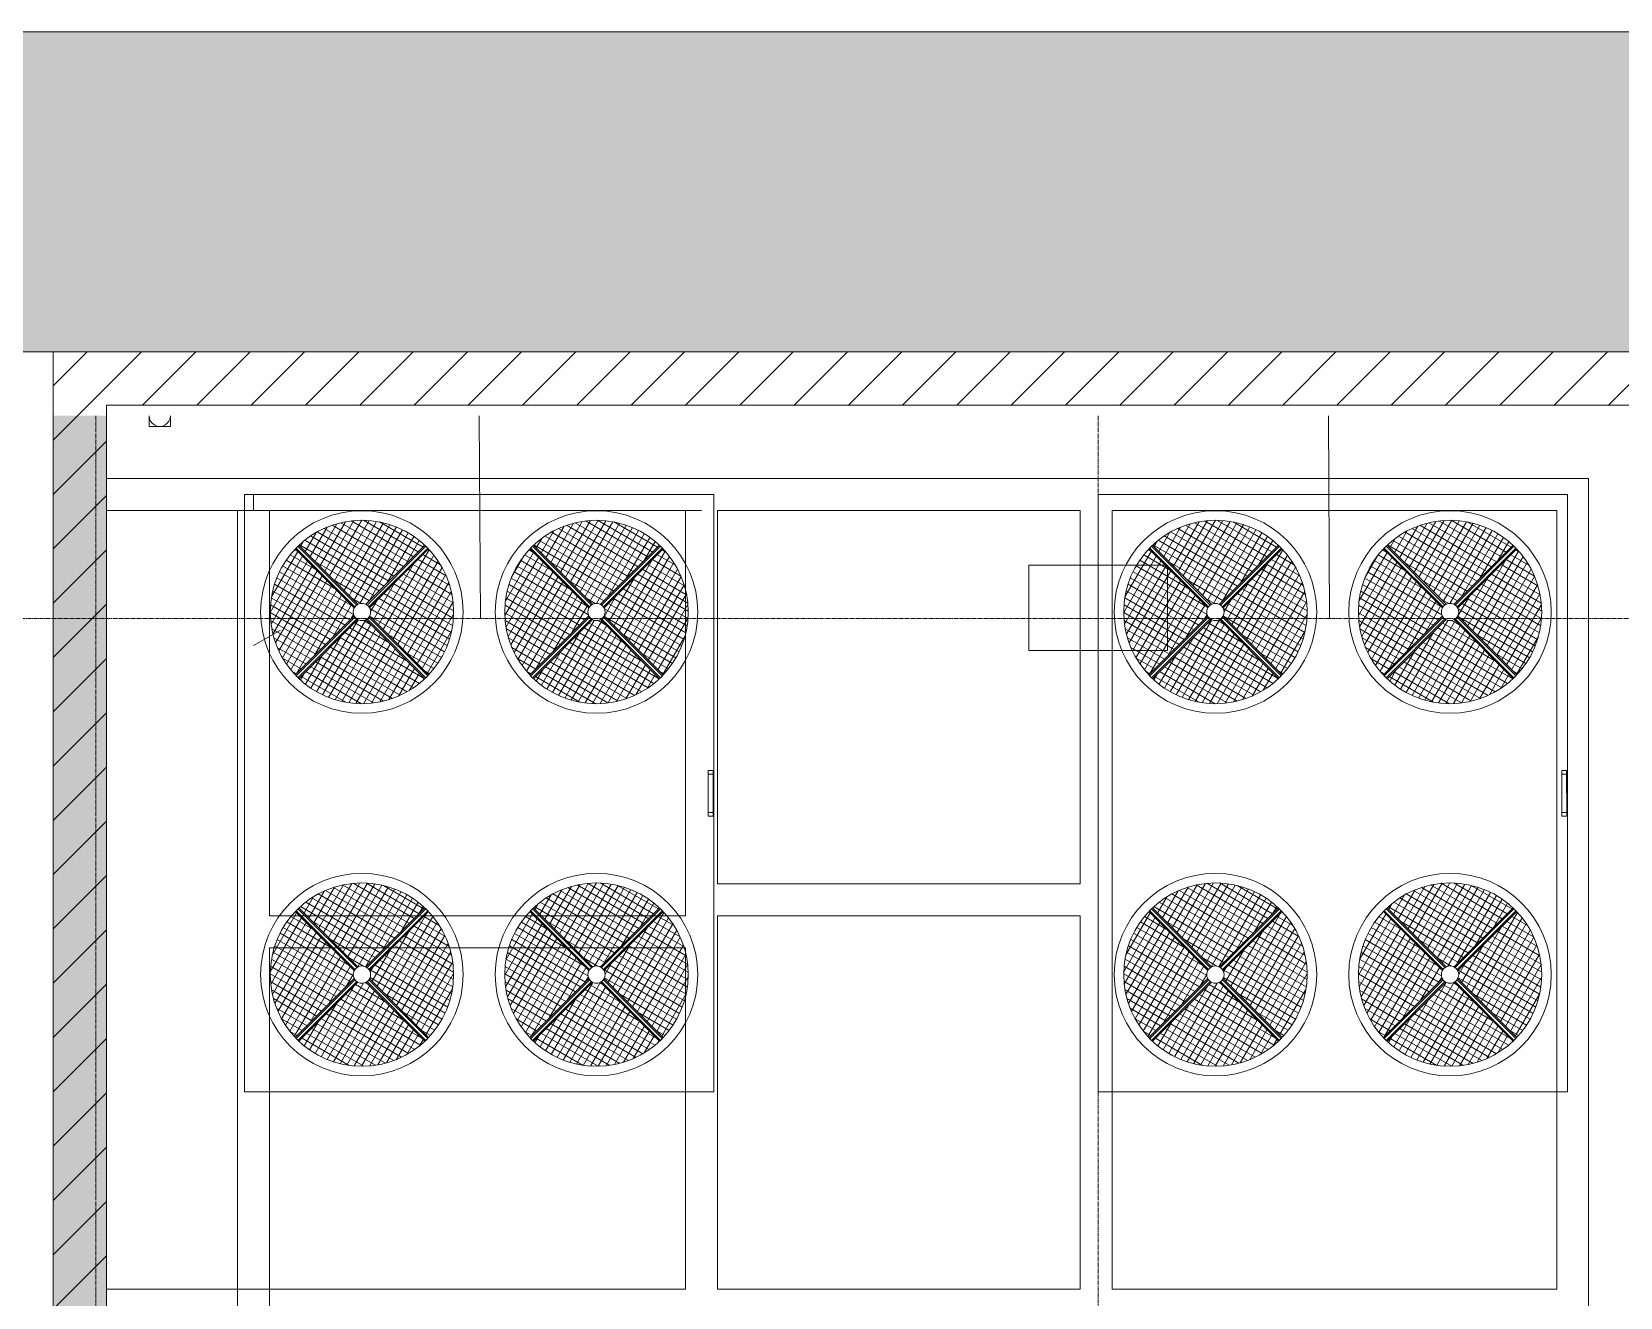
# Model space of a CAD drawing. Header units: millimetres. Extents: x 1499747 to 4341325, y -28481 to 441852.
# Drawn here: x 4232344 to 4239792, y 389582 to 395515 of the extents above; entities that cross this region are included whole.
import ezdxf

# ---------------------------------------------------------------- set-up
doc = ezdxf.new("R2010")
doc.units = ezdxf.units.MM
doc.header["$MEASUREMENT"] = 0
doc.linetypes.add('CENTER2', pattern=[28.575, 19.05, -3.175, 3.175, -3.175])
doc.linetypes.add('Dot & Dashed', pattern=[670.277762, 352.777767, -176.388884, 0, -141.111112])
for name, color, linetype, lineweight in [('13 этаж_25_АР 06.03 custom_70_12 этаж_13_Интерьер - Мебель_Ном._пера__6_Ном._пера__6', 6, 'Continuous', 18), ('13 этаж_25_АР 06.03 custom_70_12 этаж_13_Интерьер - Мебель_Ном._пера__7_Ном._пера__7', 7, 'Continuous', 18), ('13 этаж_25_АР 06.03 custom_70_12 этаж_13_Интерьер - Мебель_Ном._пера__8_Ном._пера__8', 8, 'Continuous', 18), ('13 этаж_25_АР 06.03 custom_70__8 hatch_Ном._пера__8_Ном._пера__8', 8, 'Continuous', 18), ('13 этаж_25_АР 06.03 custom_70__Оси_Ном._пера__8_Ном._пера__8', 8, 'Continuous', 18), ('13 этаж_25_АР 06.03 custom_70_Defpoints_Ном._пера__7_Ном._пера__7', 7, 'Continuous', 18), ('13 этаж_25_АР 06.03 custom_70_TEXTS-_Ном._пера__1_Ном._пера__1', 1, 'Continuous', 18), ('13 этаж_25_АР 06.03 custom_70_Зина_Ном._пера__7_Ном._пера__7', 7, 'Continuous', 18), ('13 этаж_25_АР 06.03 custom_70_мет. конструкции_Ном._пера__5_Ном._пера__5', 5, 'Continuous', 18), ('13 этаж_25_АР 06.03 custom_70_ОВОРУДОВАНИЕ_Ном._пера__6_Ном._пера__6', 6, 'Continuous', 18), ('13 этаж_25_АР 06.03 custom_70_парапет 2_Ном._пера__8_Ном._пера__8', 8, 'Continuous', 18), ('13 этаж_25_АР 06.03 custom_70_Подложк_Ном._пера__1_Ном._пера__1', 1, 'Continuous', 18), ('13 этаж_25_АР 06.03 custom_70_Подложк_Ном._пера__8_Ном._пера__8', 8, 'Continuous', 18), ('13 этаж_25_Конструктив - Стены Ненесущие Газоблок_Ном._пера__169_Ном._пера__83', 83, 'Continuous', 18), ('13 этаж_25_Конструктив - Стены Ненесущие Газоблок_Ном._пера__47_Ном._пера__7', 7, 'Continuous', 18), ('13 этаж_25_Парапет_Ном._пера__102_Ном._пера__9', 9, 'Continuous', 18), ('13 этаж_25_Парапет_Ном._пера__20_Ном._пера__1', 1, 'Continuous', 18)]:
    doc.layers.add(name, color=color, linetype=linetype, lineweight=lineweight)
pattern_1 = [(45, (4055820.33, 214029.1), (42.09495, 154.348152), [198.4375, -39.6875, 0, -39.6875])]
pattern_2 = [(150, (4233593.817, 390337.91), (15.60195, 27.02337), []), (240, (4233593.817, 390337.91), (-27.02337, 15.60195), [])]
pattern_3 = [(150, (4233593.817, 390337.91), (15.60195, 27.02337), []), (240, (4233593.817, 390337.91), (-27.02337, 15.60195), [])]
pattern_4 = [(150, (4233693.817, 390337.91), (15.60195, 27.02337), []), (240, (4233693.817, 390337.91), (-27.02337, 15.60195), [])]
pattern_5 = [(150, (4233693.817, 390337.91), (15.60195, 27.02337), []), (240, (4233693.817, 390337.91), (-27.02337, 15.60195), [])]
pattern_6 = [(150, (4237596.007, 390337.91), (15.60195, 27.02337), []), (240, (4237596.007, 390337.91), (-27.02337, 15.60195), [])]
pattern_7 = [(150, (4237596.007, 390337.91), (15.60195, 27.02337), []), (240, (4237596.007, 390337.91), (-27.02337, 15.60195), [])]
pattern_8 = [(150, (4237696.007, 390337.91), (15.60195, 27.02337), []), (240, (4237696.007, 390337.91), (-27.02337, 15.60195), [])]
pattern_9 = [(150, (4237696.007, 390337.91), (15.60195, 27.02337), []), (240, (4237696.007, 390337.91), (-27.02337, 15.60195), [])]
pattern_10 = [(45, (4194944, 382064.74), (-127.2792, 127.2792), [])]

msp = doc.modelspace()

# ---------------------------------------------------------------- hatches: boundary and pattern name
at = {"layer": '13 этаж_25_АР 06.03 custom_70__8 hatch_Ном._пера__8_Ном._пера__8', "linetype": 'Continuous', "true_color": 0xc7c8ca}
h = msp.add_hatch(dxfattribs=at)
h.set_pattern_fill('ANSI36_0046_0019', color=9, style=0, pattern_type=2)
h.set_pattern_definition(pattern_1)
h.paths.add_polyline_path([(4232443.7, 382064.7), (4232644, 382064.7), (4232644, 393714.7), (4232443.8, 393714.7)])
h = msp.add_hatch(dxfattribs=at)
h.set_pattern_fill('ANSI36_0046_0019', color=9, style=0, pattern_type=2)
h.set_pattern_definition(pattern_1)
h.paths.add_polyline_path([(4232644, 393714.7), (4232644, 377964.7), (4232644.2, 377964.7), (4232644.2, 377714.8), (4232693.7, 377714.8), (4232693.7, 393714.7)])
at = {"layer": '13 этаж_25_АР 06.03 custom_70_ОВОРУДОВАНИЕ_Ном._пера__6_Ном._пера__6', "linetype": 'Continuous', "true_color": 0xc7c8ca}
h = msp.add_hatch(dxfattribs=at)
h.set_pattern_fill('NET_0046_0019', color=9, style=0, pattern_type=2)
h.set_pattern_definition(pattern_2)
h.paths.add_polyline_path([(4233873.2, 392830.7, -0.243355), (4233910.4, 392830.7), (4234187, 393107.3, 0.397572), (4233596.6, 393107.3)])
h = msp.add_hatch(dxfattribs=at)
h.set_pattern_fill('NET_0046_0019', color=9, style=0, pattern_type=2)
h.set_pattern_definition(pattern_4)
h.paths.add_polyline_path([(4235010.4, 392830.7), (4235287, 393107.3, 0.397572), (4234696.6, 393107.3), (4234973.2, 392830.7, -0.243355)])
h = msp.add_hatch(dxfattribs=at)
h.set_pattern_fill('NET_0046_0019', color=9, style=0, pattern_type=2)
h.set_pattern_definition(pattern_6)
h.paths.add_polyline_path([(4237875.4, 392830.7, -0.243355), (4237912.6, 392830.7), (4238189.2, 393107.3, 0.397572), (4237598.8, 393107.3)])
h = msp.add_hatch(dxfattribs=at)
h.set_pattern_fill('NET_0046_0019', color=9, style=0, pattern_type=2)
h.set_pattern_definition(pattern_8)
h.paths.add_polyline_path([(4239012.6, 392830.7), (4239289.2, 393107.3, 0.397572), (4238698.8, 393107.3), (4238975.4, 392830.7, -0.243355)])
h = msp.add_hatch(dxfattribs=at)
h.set_pattern_fill('NET_0046_0019', color=9, style=0, pattern_type=2)
h.set_pattern_definition(pattern_3)
h.paths.add_polyline_path([(4233579.2, 393090, 0.191496), (4233461.8, 392794.7, 0.191496), (4233579.2, 392499.5), (4233855.8, 392776.1, -0.119927), (4233851.3, 392794.7, -0.119927), (4233855.8, 392813.4)])
h = msp.add_hatch(dxfattribs=at)
h.set_pattern_fill('NET_0046_0019', color=9, style=0, pattern_type=2)
h.set_pattern_definition(pattern_3)
h.paths.add_polyline_path([(4234204.4, 392499.5, 0.191496), (4234321.8, 392794.7, 0.191496), (4234204.4, 393090), (4233927.8, 392813.4, -0.119927), (4233932.3, 392794.7, -0.119927), (4233927.8, 392776.1)])
h = msp.add_hatch(dxfattribs=at)
h.set_pattern_fill('NET_0046_0019', color=9, style=0, pattern_type=2)
h.set_pattern_definition(pattern_5)
h.paths.add_polyline_path([(4234679.2, 392499.5), (4234955.8, 392776.1, -0.119927), (4234951.3, 392794.7, -0.119927), (4234955.8, 392813.4), (4234679.2, 393090, 0.191496), (4234561.8, 392794.7, 0.191496)])
h = msp.add_hatch(dxfattribs=at)
h.set_pattern_fill('NET_0046_0019', color=9, style=0, pattern_type=2)
h.set_pattern_definition(pattern_5)
h.paths.add_polyline_path([(4235304.4, 393090), (4235027.8, 392813.4, -0.119927), (4235032.3, 392794.7, -0.119927), (4235027.8, 392776.1), (4235304.4, 392499.5, 0.191496), (4235421.8, 392794.7, 0.191496)])
h = msp.add_hatch(dxfattribs=at)
h.set_pattern_fill('NET_0046_0019', color=9, style=0, pattern_type=2)
h.set_pattern_definition(pattern_7)
h.paths.add_polyline_path([(4237581.4, 393090, 0.191496), (4237464, 392794.7, 0.191496), (4237581.4, 392499.5), (4237858, 392776.1, -0.119927), (4237853.5, 392794.7, -0.119927), (4237858, 392813.4)])
h = msp.add_hatch(dxfattribs=at)
h.set_pattern_fill('NET_0046_0019', color=9, style=0, pattern_type=2)
h.set_pattern_definition(pattern_7)
h.paths.add_polyline_path([(4238206.6, 392499.5, 0.191496), (4238324, 392794.7, 0.191496), (4238206.6, 393090), (4237930, 392813.4, -0.119927), (4237934.5, 392794.7, -0.119927), (4237930, 392776.1)])
h = msp.add_hatch(dxfattribs=at)
h.set_pattern_fill('NET_0046_0019', color=9, style=0, pattern_type=2)
h.set_pattern_definition(pattern_9)
h.paths.add_polyline_path([(4238681.4, 392499.5), (4238958, 392776.1, -0.119927), (4238953.5, 392794.7, -0.119927), (4238958, 392813.4), (4238681.4, 393090, 0.191496), (4238564, 392794.7, 0.191496)])
h = msp.add_hatch(dxfattribs=at)
h.set_pattern_fill('NET_0046_0019', color=9, style=0, pattern_type=2)
h.set_pattern_definition(pattern_9)
h.paths.add_polyline_path([(4239306.6, 393090), (4239030, 392813.4, -0.119927), (4239034.5, 392794.7, -0.119927), (4239030, 392776.1), (4239306.6, 392499.5, 0.191496), (4239424, 392794.7, 0.191496)])
h = msp.add_hatch(dxfattribs=at)
h.set_pattern_fill('NET_0046_0019', color=9, style=0, pattern_type=2)
h.set_pattern_definition(pattern_2)
h.paths.add_polyline_path([(4233596.6, 392482.1, 0.397572), (4234187, 392482.1), (4233910.4, 392758.7, -0.243355), (4233873.2, 392758.7)])
h = msp.add_hatch(dxfattribs=at)
h.set_pattern_fill('NET_0046_0019', color=9, style=0, pattern_type=2)
h.set_pattern_definition(pattern_4)
h.paths.add_polyline_path([(4235287, 392482.1), (4235010.4, 392758.7, -0.243355), (4234973.2, 392758.7), (4234696.6, 392482.1, 0.397572)])
h = msp.add_hatch(dxfattribs=at)
h.set_pattern_fill('NET_0046_0019', color=9, style=0, pattern_type=2)
h.set_pattern_definition(pattern_6)
h.paths.add_polyline_path([(4237598.8, 392482.1, 0.397572), (4238189.2, 392482.1), (4237912.6, 392758.7, -0.243355), (4237875.4, 392758.7)])
h = msp.add_hatch(dxfattribs=at)
h.set_pattern_fill('NET_0046_0019', color=9, style=0, pattern_type=2)
h.set_pattern_definition(pattern_8)
h.paths.add_polyline_path([(4239289.2, 392482.1), (4239012.6, 392758.7, -0.243355), (4238975.4, 392758.7), (4238698.8, 392482.1, 0.397572)])
h = msp.add_hatch(dxfattribs=at)
h.set_pattern_fill('NET_0046_0019', color=9, style=0, pattern_type=2)
h.set_pattern_definition(pattern_2)
h.paths.add_polyline_path([(4233596.6, 391407.3), (4233873.2, 391130.7, -0.243355), (4233910.4, 391130.7), (4234187, 391407.3, 0.397572)])
h = msp.add_hatch(dxfattribs=at)
h.set_pattern_fill('NET_0046_0019', color=9, style=0, pattern_type=2)
h.set_pattern_definition(pattern_4)
h.paths.add_polyline_path([(4235287, 391407.3, 0.397572), (4234696.6, 391407.3), (4234973.2, 391130.7, -0.243355), (4235010.4, 391130.7)])
h = msp.add_hatch(dxfattribs=at)
h.set_pattern_fill('NET_0046_0019', color=9, style=0, pattern_type=2)
h.set_pattern_definition(pattern_6)
h.paths.add_polyline_path([(4237598.8, 391407.3), (4237875.4, 391130.7, -0.243355), (4237912.6, 391130.7), (4238189.2, 391407.3, 0.397572)])
h = msp.add_hatch(dxfattribs=at)
h.set_pattern_fill('NET_0046_0019', color=9, style=0, pattern_type=2)
h.set_pattern_definition(pattern_8)
h.paths.add_polyline_path([(4239289.2, 391407.3, 0.397572), (4238698.8, 391407.3), (4238975.4, 391130.7, -0.243355), (4239012.6, 391130.7)])
h = msp.add_hatch(dxfattribs=at)
h.set_pattern_fill('NET_0046_0019', color=9, style=0, pattern_type=2)
h.set_pattern_definition(pattern_3)
h.paths.add_polyline_path([(4233579.2, 390799.5), (4233855.8, 391076.1, -0.119927), (4233851.3, 391094.7, -0.119927), (4233855.8, 391113.4), (4233579.2, 391390, 0.191496), (4233461.8, 391094.7, 0.191496)])
h = msp.add_hatch(dxfattribs=at)
h.set_pattern_fill('NET_0046_0019', color=9, style=0, pattern_type=2)
h.set_pattern_definition(pattern_3)
h.paths.add_polyline_path([(4234204.4, 391390), (4233927.8, 391113.4, -0.119927), (4233932.3, 391094.7, -0.119927), (4233927.8, 391076.1), (4234204.4, 390799.5, 0.191496), (4234321.8, 391094.7, 0.191496)])
h = msp.add_hatch(dxfattribs=at)
h.set_pattern_fill('NET_0046_0019', color=9, style=0, pattern_type=2)
h.set_pattern_definition(pattern_5)
h.paths.add_polyline_path([(4234679.2, 391390, 0.191496), (4234561.8, 391094.7, 0.191496), (4234679.2, 390799.5), (4234955.8, 391076.1, -0.119927), (4234951.3, 391094.7, -0.119927), (4234955.8, 391113.4)])
h = msp.add_hatch(dxfattribs=at)
h.set_pattern_fill('NET_0046_0019', color=9, style=0, pattern_type=2)
h.set_pattern_definition(pattern_5)
h.paths.add_polyline_path([(4235304.4, 390799.5, 0.191496), (4235421.8, 391094.7, 0.191496), (4235304.4, 391390), (4235027.8, 391113.4, -0.119927), (4235032.3, 391094.7, -0.119927), (4235027.8, 391076.1)])
h = msp.add_hatch(dxfattribs=at)
h.set_pattern_fill('NET_0046_0019', color=9, style=0, pattern_type=2)
h.set_pattern_definition(pattern_7)
h.paths.add_polyline_path([(4237581.4, 390799.5), (4237858, 391076.1, -0.119927), (4237853.5, 391094.7, -0.119927), (4237858, 391113.4), (4237581.4, 391390, 0.191496), (4237464, 391094.7, 0.191496)])
h = msp.add_hatch(dxfattribs=at)
h.set_pattern_fill('NET_0046_0019', color=9, style=0, pattern_type=2)
h.set_pattern_definition(pattern_7)
h.paths.add_polyline_path([(4238206.6, 391390), (4237930, 391113.4, -0.119927), (4237934.5, 391094.7, -0.119927), (4237930, 391076.1), (4238206.6, 390799.5, 0.191496), (4238324, 391094.7, 0.191496)])
h = msp.add_hatch(dxfattribs=at)
h.set_pattern_fill('NET_0046_0019', color=9, style=0, pattern_type=2)
h.set_pattern_definition(pattern_9)
h.paths.add_polyline_path([(4238681.4, 391390, 0.191496), (4238564, 391094.7, 0.191496), (4238681.4, 390799.5), (4238958, 391076.1, -0.119927), (4238953.5, 391094.7, -0.119927), (4238958, 391113.4)])
h = msp.add_hatch(dxfattribs=at)
h.set_pattern_fill('NET_0046_0019', color=9, style=0, pattern_type=2)
h.set_pattern_definition(pattern_9)
h.paths.add_polyline_path([(4239306.6, 390799.5, 0.191496), (4239424, 391094.7, 0.191496), (4239306.6, 391390), (4239030, 391113.4, -0.119927), (4239034.5, 391094.7, -0.119927), (4239030, 391076.1)])
h = msp.add_hatch(dxfattribs=at)
h.set_pattern_fill('NET_0046_0019', color=9, style=0, pattern_type=2)
h.set_pattern_definition(pattern_2)
h.paths.add_polyline_path([(4233873.2, 391058.7), (4233596.6, 390782.1, 0.397572), (4234187, 390782.1), (4233910.4, 391058.7, -0.243355)])
h = msp.add_hatch(dxfattribs=at)
h.set_pattern_fill('NET_0046_0019', color=9, style=0, pattern_type=2)
h.set_pattern_definition(pattern_4)
h.paths.add_polyline_path([(4235010.4, 391058.7, -0.243355), (4234973.2, 391058.7), (4234696.6, 390782.1, 0.397572), (4235287, 390782.1)])
h = msp.add_hatch(dxfattribs=at)
h.set_pattern_fill('NET_0046_0019', color=9, style=0, pattern_type=2)
h.set_pattern_definition(pattern_6)
h.paths.add_polyline_path([(4237875.4, 391058.7), (4237598.8, 390782.1, 0.397572), (4238189.2, 390782.1), (4237912.6, 391058.7, -0.243355)])
h = msp.add_hatch(dxfattribs=at)
h.set_pattern_fill('NET_0046_0019', color=9, style=0, pattern_type=2)
h.set_pattern_definition(pattern_8)
h.paths.add_polyline_path([(4239012.6, 391058.7, -0.243355), (4238975.4, 391058.7), (4238698.8, 390782.1, 0.397572), (4239289.2, 390782.1)])
at = {"layer": '13 этаж_25_Конструктив - Стены Ненесущие Газоблок_Ном._пера__169_Ном._пера__83', "linetype": 'Continuous', "true_color": 0xc7c8ca}
h = msp.add_hatch(dxfattribs=at)
h.set_pattern_fill('БЛОКИ_БЕТОННЫЕ_ЭФФЕКТИВН_72', color=9, style=0, pattern_type=2)
h.set_pattern_definition(pattern_10)
h.paths.add_polyline_path([(4246743.9, 394014.7), (4232444, 394014.7), (4232444, 393764.7), (4246743.9, 393764.7)])
h = msp.add_hatch(dxfattribs=at)
h.set_pattern_fill('БЛОКИ_БЕТОННЫЕ_ЭФФЕКТИВН_72', color=9, style=0, pattern_type=2)
h.set_pattern_definition(pattern_10)
h.paths.add_polyline_path([(4232694, 377714.7), (4232694, 393764.7), (4232444, 393764.7), (4232444, 377714.7)])
at = {"layer": '13 этаж_25_Парапет_Ном._пера__102_Ном._пера__9', "linetype": 'Continuous', "true_color": 0xc7c8ca}
msp.add_hatch(color=9, dxfattribs=at).paths.add_polyline_path([(4218442.8, 395514.7), (4218442.8, 394014.7), (4247143.9, 394014.7), (4247143.9, 395514.7)])

# ---------------------------------------------------------------- linework, layer by layer
at = {"layer": '13 этаж_25_АР 06.03 custom_70_12 этаж_13_Интерьер - Мебель_Ном._пера__6_Ном._пера__6', "color": 9, "linetype": 'Continuous', "true_color": 0xc7c8ca, "flags": 128}
msp.add_lwpolyline([(4237019, 393014.7), (4237669, 393014.7), (4237669, 392614.7), (4237019, 392614.7)], close=True, dxfattribs=at)
at = {"layer": '13 этаж_25_АР 06.03 custom_70_12 этаж_13_Интерьер - Мебель_Ном._пера__7_Ном._пера__7', "color": 9, "linetype": 'Continuous', "true_color": 0xc7c8ca, "flags": 128}
for points in [[(4233309.2, 393269.7), (4233384.2, 393269.7), (4233384.2, 393344.7)], [(4233459.2, 393269.7), (4233309.2, 393269.7)], [(4235409.2, 393269.7), (4235484.2, 393269.7)]]:
    msp.add_lwpolyline(points, dxfattribs=at)
at = {"layer": '13 этаж_25_АР 06.03 custom_70_12 этаж_13_Интерьер - Мебель_Ном._пера__8_Ном._пера__8', "color": 9, "linetype": 'Continuous', "true_color": 0xc7c8ca, "flags": 128}
msp.add_lwpolyline([(4237019, 393014.7), (4237669, 393014.7), (4237669, 392614.7), (4237019, 392614.7)], close=True, dxfattribs=at)
at = {"layer": '13 этаж_25_АР 06.03 custom_70__Оси_Ном._пера__8_Ном._пера__8', "color": 9, "linetype": 'CENTER2', "true_color": 0xc7c8ca}
for p, q in [((4232644, 393714.7), (4232644, 377964.7)), ((4237344, 393714.7), (4237344, 363914.7)), ((4246744, 392764.7), (4231313.1, 392764.7))]:
    msp.add_line(p, q, dxfattribs=at)
at = {"layer": '13 этаж_25_АР 06.03 custom_70_Defpoints_Ном._пера__7_Ном._пера__7', "color": 9, "linetype": 'Continuous', "true_color": 0xc7c8ca}
for p, q in [((4235515.6, 392034.7), (4235538.6, 392034.7)), ((4239517.8, 392034.7), (4239540.8, 392034.7)), ((4235516, 391854.7), (4235539, 391854.7)), ((4239518.2, 391854.7), (4239541.2, 391854.7))]:
    msp.add_line(p, q, dxfattribs=at)
at = {"layer": '13 этаж_25_АР 06.03 custom_70_TEXTS-_Ном._пера__1_Ном._пера__1', "color": 9, "linetype": 'Continuous', "true_color": 0xc7c8ca}
for p, q in [((4234447.4, 392764.7), (4234442.3, 393714.7)), ((4238428.7, 392764.7), (4238423.6, 393714.7))]:
    msp.add_line(p, q, dxfattribs=at)
at = {"layer": '13 этаж_25_АР 06.03 custom_70_Зина_Ном._пера__7_Ном._пера__7', "color": 9, "linetype": 'Continuous', "true_color": 0xc7c8ca}
msp.add_line((4233510.8, 392709.7), (4233383.6, 392637.2), dxfattribs=at)
at = {"layer": '13 этаж_25_АР 06.03 custom_70_мет. конструкции_Ном._пера__5_Ном._пера__5', "color": 9, "linetype": 'Continuous', "true_color": 0xc7c8ca, "flags": 128}
for points in [[(4232693.7, 393269.7), (4232693.7, 393419.7), (4233309.2, 393419.7)], [(4233309.2, 393419.7), (4237409.2, 393419.7)], [(4237409.2, 393419.7), (4237259.2, 393419.7)], [(4239494, 385669.7), (4239644, 385669.7), (4239644, 393419.7), (4237409.2, 393419.7)], [(4233309.2, 393269.7), (4232709.2, 393269.7), (4232693.7, 393269.7)], [(4233309.2, 391369.7), (4233309.2, 393269.7)], [(4235409.2, 393269.7), (4233459.2, 393269.7), (4233459.2, 391369.7)], [(4235409.2, 391369.7), (4235409.2, 393269.7)], [(4237259.2, 393269.7), (4235559.2, 393269.7)], [(4235559.2, 391519.7), (4235559.2, 393269.7)], [(4237259.2, 393269.7), (4237259.2, 391519.7)], [(4237409.2, 391369.7), (4237409.2, 393269.7)], [(4237409.2, 393269.7), (4239494, 393269.7)], [(4239494, 389619.7), (4239494, 393269.7)], [(4235559.2, 391519.7), (4237259.2, 391519.7)], [(4233309.2, 391369.7), (4233309.2, 391169.7)], [(4235409.2, 391369.7), (4233459.2, 391369.7)], [(4237259.2, 391369.7), (4235559.2, 391369.7)], [(4237259.2, 389619.7), (4237259.2, 391369.7), (4235559.2, 391369.7)], [(4235559.2, 391219.7), (4235559.2, 391369.7)], [(4237259.2, 391369.7), (4237259.2, 391219.7)], [(4237409.2, 391169.7), (4237409.2, 391219.7), (4237409.2, 391369.7)], [(4235409.2, 391219.7), (4233459.2, 391219.7), (4233459.2, 391169.7)], [(4235409.2, 391219.7), (4235409.2, 391019.7)], [(4235559.2, 389619.7), (4235559.2, 391219.7)], [(4237259.2, 389619.7), (4237259.2, 391219.7)], [(4233309.2, 385819.7), (4233309.2, 391169.7)], [(4233459.2, 391019.7), (4233459.2, 391169.7)], [(4233459.2, 391169.7), (4233459.2, 388369.7)], [(4237409.2, 389619.7), (4237409.2, 391169.7)], [(4235409.2, 389619.7), (4235409.2, 391019.7)], [(4237259.2, 391019.7), (4237259.2, 389619.7)], [(4232693.7, 389469.7), (4232693.7, 389619.7), (4233309.2, 389619.7)], [(4235409.2, 389469.7), (4233309.2, 389469.7), (4233309.2, 389619.7), (4235409.2, 389619.7)], [(4235559.2, 389619.7), (4237259.2, 389619.7)], [(4237409.2, 389619.7), (4239494, 389619.7)]]:
    msp.add_lwpolyline(points, dxfattribs=at)
at = {"layer": '13 этаж_25_АР 06.03 custom_70_ОВОРУДОВАНИЕ_Ном._пера__6_Ном._пера__6', "color": 9, "linetype": 'Continuous', "true_color": 0xc7c8ca}
for p, q in [((4233855.8, 392813.4), (4233579.1, 393090.1)), ((4233859.1, 392818.7), (4233583.4, 393094.4)), ((4233867.8, 392827.4), (4233592.1, 393103.1)), ((4233873.2, 392830.7), (4233596.5, 393107.5)), ((4234187.2, 393107.5), (4233910.4, 392830.7)), ((4234191.5, 393103.1), (4233915.8, 392827.4)), ((4234200.2, 393094.4), (4233924.5, 392818.7)), ((4234204.5, 393090.1), (4233927.8, 392813.4)), ((4234679.1, 393090.1), (4234955.8, 392813.4)), ((4234683.4, 393094.4), (4234959.1, 392818.7)), ((4234692.1, 393103.1), (4234967.8, 392827.4)), ((4234696.5, 393107.5), (4234973.2, 392830.7)), ((4235010.4, 392830.7), (4235287.2, 393107.5)), ((4235015.8, 392827.4), (4235291.5, 393103.1)), ((4235024.5, 392818.7), (4235300.2, 393094.4)), ((4235027.8, 392813.4), (4235304.5, 393090.1)), ((4237858, 392813.4), (4237581.3, 393090.1)), ((4237861.3, 392818.7), (4237585.6, 393094.4)), ((4237870, 392827.4), (4237594.3, 393103.1)), ((4237875.4, 392830.7), (4237598.7, 393107.5)), ((4238189.4, 393107.5), (4237912.6, 392830.7)), ((4238193.7, 393103.1), (4237918, 392827.4)), ((4238202.4, 393094.4), (4237926.7, 392818.7)), ((4238206.7, 393090.1), (4237930, 392813.4)), ((4238681.3, 393090.1), (4238958, 392813.4)), ((4238685.6, 393094.4), (4238961.3, 392818.7)), ((4238694.3, 393103.1), (4238970, 392827.4)), ((4238698.7, 393107.5), (4238975.4, 392830.7)), ((4239012.6, 392830.7), (4239289.4, 393107.5)), ((4239018, 392827.4), (4239293.7, 393103.1)), ((4239026.7, 392818.7), (4239302.4, 393094.4)), ((4239030, 392813.4), (4239306.7, 393090.1)), ((4233855.8, 392776.1), (4233579.1, 392499.4)), ((4233859.1, 392770.8), (4233583.4, 392495)), ((4233867.8, 392762.1), (4233592.1, 392486.4)), ((4233873.2, 392758.7), (4233596.5, 392482)), ((4234187.2, 392482), (4233910.4, 392758.7)), ((4234191.5, 392486.4), (4233915.8, 392762.1)), ((4234200.2, 392495), (4233924.5, 392770.8)), ((4234204.5, 392499.4), (4233927.8, 392776.1)), ((4234679.1, 392499.4), (4234955.8, 392776.1)), ((4234683.4, 392495), (4234959.1, 392770.8)), ((4234692.1, 392486.4), (4234967.8, 392762.1)), ((4234696.5, 392482), (4234973.2, 392758.7)), ((4235010.4, 392758.7), (4235287.2, 392482)), ((4235015.8, 392762.1), (4235291.5, 392486.4)), ((4235024.5, 392770.8), (4235300.2, 392495)), ((4235027.8, 392776.1), (4235304.5, 392499.4)), ((4237858, 392776.1), (4237581.3, 392499.4)), ((4237861.3, 392770.8), (4237585.6, 392495)), ((4237870, 392762.1), (4237594.3, 392486.4)), ((4237875.4, 392758.7), (4237598.7, 392482)), ((4238189.4, 392482), (4237912.6, 392758.7)), ((4238193.7, 392486.4), (4237918, 392762.1)), ((4238202.4, 392495), (4237926.7, 392770.8)), ((4238206.7, 392499.4), (4237930, 392776.1)), ((4238681.3, 392499.4), (4238958, 392776.1)), ((4238685.6, 392495), (4238961.3, 392770.8)), ((4238694.3, 392486.4), (4238970, 392762.1)), ((4238698.7, 392482), (4238975.4, 392758.7)), ((4239012.6, 392758.7), (4239289.4, 392482)), ((4239018, 392762.1), (4239293.7, 392486.4)), ((4239026.7, 392770.8), (4239302.4, 392495)), ((4239030, 392776.1), (4239306.7, 392499.4)), ((4235515.6, 392052.2), (4235538.6, 392052.2)), ((4235515.6, 392052.2), (4235516, 391837.2)), ((4235538.6, 392052.2), (4235539, 391837.2)), ((4235541.7, 392023.7), (4235542, 391865.7)), ((4239517.8, 392052.2), (4239540.8, 392052.2)), ((4239517.8, 392052.2), (4239518.2, 391837.2)), ((4239540.8, 392052.2), (4239541.2, 391837.2)), ((4239543.8, 392023.7), (4239544.2, 391865.7)), ((4235516, 391837.2), (4235539, 391837.2)), ((4239518.2, 391837.2), (4239541.2, 391837.2)), ((4233867.8, 391127.4), (4233592.1, 391403.1)), ((4233873.2, 391130.7), (4233596.5, 391407.5)), ((4234187.2, 391407.5), (4233910.4, 391130.7)), ((4234191.5, 391403.1), (4233915.8, 391127.4)), ((4234692.1, 391403.1), (4234967.8, 391127.4)), ((4234696.5, 391407.5), (4234973.2, 391130.7)), ((4235010.4, 391130.7), (4235287.2, 391407.5)), ((4235015.8, 391127.4), (4235291.5, 391403.1)), ((4237870, 391127.4), (4237594.3, 391403.1)), ((4237875.4, 391130.7), (4237598.7, 391407.5)), ((4238189.4, 391407.5), (4237912.6, 391130.7)), ((4238193.7, 391403.1), (4237918, 391127.4)), ((4238694.3, 391403.1), (4238970, 391127.4)), ((4238698.7, 391407.5), (4238975.4, 391130.7)), ((4239012.6, 391130.7), (4239289.4, 391407.5)), ((4239018, 391127.4), (4239293.7, 391403.1)), ((4233855.8, 391113.4), (4233579.1, 391390.1)), ((4233859.1, 391118.7), (4233583.4, 391394.4)), ((4234200.2, 391394.4), (4233924.5, 391118.7)), ((4234204.5, 391390.1), (4233927.8, 391113.4)), ((4234679.1, 391390.1), (4234955.8, 391113.4)), ((4234683.4, 391394.4), (4234959.1, 391118.7)), ((4235024.5, 391118.7), (4235300.2, 391394.4)), ((4235027.8, 391113.4), (4235304.5, 391390.1)), ((4237858, 391113.4), (4237581.3, 391390.1)), ((4237861.3, 391118.7), (4237585.6, 391394.4)), ((4238202.4, 391394.4), (4237926.7, 391118.7)), ((4238206.7, 391390.1), (4237930, 391113.4)), ((4238681.3, 391390.1), (4238958, 391113.4)), ((4238685.6, 391394.4), (4238961.3, 391118.7)), ((4239026.7, 391118.7), (4239302.4, 391394.4)), ((4239030, 391113.4), (4239306.7, 391390.1)), ((4233855.8, 391076.1), (4233579.1, 390799.4)), ((4233859.1, 391070.8), (4233583.4, 390795)), ((4233867.8, 391062.1), (4233592.1, 390786.4)), ((4233873.2, 391058.7), (4233596.5, 390782)), ((4234187.2, 390782), (4233910.4, 391058.7)), ((4234191.5, 390786.4), (4233915.8, 391062.1)), ((4234200.2, 390795), (4233924.5, 391070.8)), ((4234204.5, 390799.4), (4233927.8, 391076.1)), ((4234679.1, 390799.4), (4234955.8, 391076.1)), ((4234683.4, 390795), (4234959.1, 391070.8)), ((4234692.1, 390786.4), (4234967.8, 391062.1)), ((4234696.5, 390782), (4234973.2, 391058.7)), ((4235010.4, 391058.7), (4235287.2, 390782)), ((4235015.8, 391062.1), (4235291.5, 390786.4)), ((4235024.5, 391070.8), (4235300.2, 390795)), ((4235027.8, 391076.1), (4235304.5, 390799.4)), ((4237858, 391076.1), (4237581.3, 390799.4)), ((4237861.3, 391070.8), (4237585.6, 390795)), ((4237870, 391062.1), (4237594.3, 390786.4)), ((4237875.4, 391058.7), (4237598.7, 390782)), ((4238189.4, 390782), (4237912.6, 391058.7)), ((4238193.7, 390786.4), (4237918, 391062.1)), ((4238202.4, 390795), (4237926.7, 391070.8)), ((4238206.7, 390799.4), (4237930, 391076.1)), ((4238681.3, 390799.4), (4238958, 391076.1)), ((4238685.6, 390795), (4238961.3, 391070.8)), ((4238694.3, 390786.4), (4238970, 391062.1)), ((4238698.7, 390782), (4238975.4, 391058.7)), ((4239012.6, 391058.7), (4239289.4, 390782)), ((4239018, 391062.1), (4239293.7, 390786.4)), ((4239026.7, 391070.8), (4239302.4, 390795)), ((4239030, 391076.1), (4239306.7, 390799.4))]:
    msp.add_line(p, q, dxfattribs=at)
at = {"layer": '13 этаж_25_АР 06.03 custom_70_ОВОРУДОВАНИЕ_Ном._пера__6_Ном._пера__6', "color": 9, "linetype": 'Continuous', "true_color": 0xc7c8ca, "flags": 128}
for points in [[(4233341.8, 390544.7), (4235541.8, 390544.7), (4235541.8, 393344.7), (4233341.8, 393344.7)], [(4237344, 390544.7), (4239544, 390544.7), (4239544, 393344.7), (4237344, 393344.7)]]:
    msp.add_lwpolyline(points, close=True, dxfattribs=at)
at = {"layer": '13 этаж_25_АР 06.03 custom_70_ОВОРУДОВАНИЕ_Ном._пера__6_Ном._пера__6', "color": 9, "linetype": 'Continuous', "true_color": 0xc7c8ca}
for centre, radius in [((4233891.8, 392794.7), 474.7), ((4234991.8, 392794.7), 474.7), ((4237894, 392794.7), 474.7), ((4238994, 392794.7), 474.7), ((4233891.8, 392794.7), 430), ((4233891.8, 392794.7), 430), ((4234991.8, 392794.7), 430), ((4234991.8, 392794.7), 430), ((4237894, 392794.7), 430), ((4237894, 392794.7), 430), ((4238994, 392794.7), 430), ((4238994, 392794.7), 430), ((4233891.8, 392794.7), 40.5), ((4234991.8, 392794.7), 40.5), ((4237894, 392794.7), 40.5), ((4238994, 392794.7), 40.5), ((4233891.8, 391094.7), 474.7), ((4234991.8, 391094.7), 474.7), ((4237894, 391094.7), 474.7), ((4238994, 391094.7), 474.7), ((4233891.8, 391094.7), 430), ((4233891.8, 391094.7), 430), ((4234991.8, 391094.7), 430), ((4234991.8, 391094.7), 430), ((4237894, 391094.7), 430), ((4237894, 391094.7), 430), ((4238994, 391094.7), 430), ((4238994, 391094.7), 430), ((4233891.8, 391094.7), 40.5), ((4234991.8, 391094.7), 40.5), ((4237894, 391094.7), 40.5), ((4238994, 391094.7), 40.5)]:
    msp.add_circle(centre, radius, dxfattribs=at)
at = {"layer": '13 этаж_25_АР 06.03 custom_70_парапет 2_Ном._пера__8_Ном._пера__8', "color": 9, "linetype": 'Continuous', "true_color": 0xc7c8ca}
for p, q in [((4232444, 393714.7), (4232443.7, 377964.7)), ((4232693.8, 393714.7), (4232693.7, 392164.9)), ((4232693.7, 392164.9), (4232693.7, 377714.8))]:
    msp.add_line(p, q, dxfattribs=at)
at = {"layer": '13 этаж_25_АР 06.03 custom_70_Подложк_Ном._пера__1_Ном._пера__1', "color": 9, "linetype": 'Continuous', "true_color": 0xc7c8ca}
msp.add_arc((4232943.8, 393714.7), 50, 179.96947, 0.03053, dxfattribs=at)
at = {"layer": '13 этаж_25_АР 06.03 custom_70_Подложк_Ном._пера__8_Ном._пера__8', "color": 9, "linetype": 'Continuous', "true_color": 0xc7c8ca, "flags": 128}
msp.add_lwpolyline([(4232993.8, 393714.7), (4232993.8, 393664.7), (4232893.8, 393664.7), (4232893.8, 393714.7)], dxfattribs=at)
at = {"layer": '13 этаж_25_Конструктив - Стены Ненесущие Газоблок_Ном._пера__47_Ном._пера__7', "color": 9, "linetype": 'Continuous', "true_color": 0xc7c8ca, "flags": 128}
for points in [[(4246743.9, 394014.7), (4232444, 394014.7)], [(4232444, 393764.7), (4232444, 394014.7)], [(4232444, 393764.7), (4232444, 377714.7)], [(4232694, 377714.7), (4232694, 393764.7)], [(4232694, 393764.7), (4246743.9, 393764.7)]]:
    msp.add_lwpolyline(points, dxfattribs=at)
at = {"layer": '13 этаж_25_Парапет_Ном._пера__20_Ном._пера__1', "color": 9, "linetype": 'Continuous', "true_color": 0xc7c8ca}
for p, q in [((4218442.8, 395514.7), (4247143.9, 395514.7)), ((4218442.8, 394014.7), (4247143.9, 394014.7))]:
    msp.add_line(p, q, dxfattribs=at)
at = {"layer": '13 этаж_25_Парапет_Ном._пера__20_Ном._пера__1', "color": 9, "linetype": 'Dot & Dashed', "true_color": 0xc7c8ca}
msp.add_line((4218442.8, 394014.7), (4247143.9, 394014.7), dxfattribs=at)

doc.saveas('drawing.dxf')
